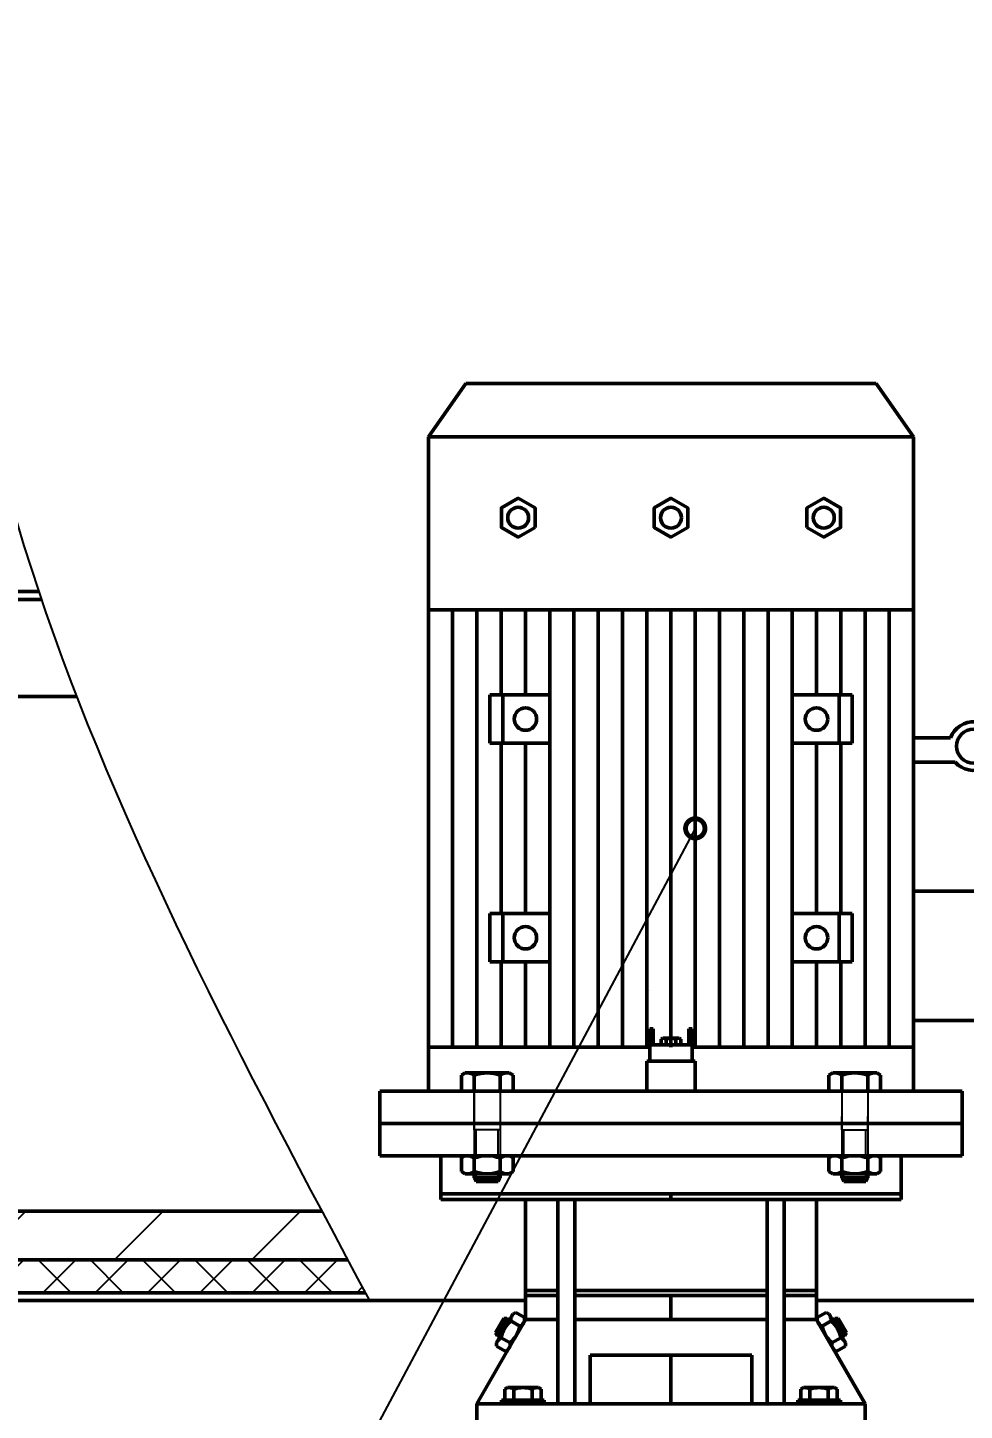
# Paper-space layout 'Layout1' of a CAD drawing. Header units: millimetres. Extents: x 198 to 1020, y 107 to 694.
# Drawn here: x 571.44 to 595.57, y 524.58 to 560.19 of the extents above; entities that cross this region are included whole.
import ezdxf
from ezdxf import colors
from ezdxf.entities.mleader import LeaderData, LeaderLine
from ezdxf.math import Vec2, Vec3

# ---------------------------------------------------------------- set-up
doc = ezdxf.new("R2010")
doc.units = ezdxf.units.MM
doc.header["$LTSCALE"] = 0.25
doc.linetypes.add('ACAD_ISO02W100', pattern=[15, 12, -3])
for name, color, linetype, lineweight in [('Chu cai', 90, 'Continuous', 25), ('manh', 130, 'Continuous', 25), ('NET 05', 130, 'Continuous', 50), ('NET DUT', 1, 'ACAD_ISO02W100', 25), ('NET MANH', 5, 'Continuous', 25), ('NET05', 7, 'Continuous', 50)]:
    doc.layers.add(name, color=color, linetype=linetype, lineweight=lineweight)
doc.styles.add('style4', font='isocpeur.ttf', dxfattribs={"height": 5})

# ---------------------------------------------------------------- blocks, each defined once
blk = doc.blocks.new('_DotSmall')
at = {"color": 0, "linetype": 'ByBlock', "const_width": 0.5}
blk.add_lwpolyline([(-0.0625, 0, 1), (0.0625, 0, 1)], format="xyb", close=True, dxfattribs=at)

psp = doc.layouts.get("Layout1")

# ---------------------------------------------------------------- hatches: boundary and pattern name
at = {"layer": 'NET MANH'}
h = psp.add_hatch(dxfattribs=at)
h.set_pattern_fill('_USER', color=256, scale=2.50005, angle=45, pattern_type=0)
h.set_pattern_definition([(45, (-4357.9673, -1065.5811), (-1.7678023, 1.7678023), [])])
edge = h.paths.add_edge_path()
edge.add_line((534.00122, 557.72929), (533.00122, 557.72929))
edge.add_line((533.00122, 557.72929), (533.00122, 528.45438))
edge.add_line((533.00122, 528.45438), (579.68315, 528.45438))
edge.add_spline(control_points=[(579.68315, 528.45438), (579.46116, 528.87102), (579.2395, 529.28768), (579.01854, 529.70438)], knot_values=[102.4181347, 102.4181347, 102.4181347, 102.4181347, 103.73142533, 103.73142533, 103.73142533, 103.73142533], degree=3, periodic=0)
edge.add_line((579.01854, 529.70438), (534.00122, 529.70438))
edge.add_line((534.00122, 529.70438), (534.00122, 557.72929))
edge = h.paths.add_edge_path()
edge.add_line((534.00122, 615.10438), (561.94203, 615.10438))
edge.add_spline(control_points=[(561.94203, 615.10438), (561.31581, 615.43849), (560.68572, 615.77169), (560.05343, 616.10438)], knot_values=[2.28643216, 2.28643216, 2.28643216, 2.28643216, 4.03950581, 4.03950581, 4.03950581, 4.03950581], degree=3, periodic=0)
edge.add_line((560.05343, 616.10438), (532.75122, 616.10438))
edge.add_line((532.75122, 616.10438), (532.75122, 579.41219))
edge.add_line((532.75122, 579.41219), (534.00122, 579.41219))
edge.add_line((534.00122, 579.41219), (534.00122, 615.10438))
h = psp.add_hatch(dxfattribs=at)
h.set_pattern_fill('_USER', color=256, scale=0.25, angle=30, pattern_type=0)
h.set_pattern_definition([(30, (-2847.39917, -193.62395), (-0.125, 0.216506351), [])])
edge = h.paths.add_edge_path()
edge.add_spline(control_points=[(569.56207, 557.10429), (569.55653, 557.35815), (569.55417, 557.6122), (569.55506, 557.86644)], knot_values=[1463.01961759, 1463.01961759, 1463.01961759, 1463.01961759, 1478.57070027, 1478.57070027, 1478.57070027, 1478.57070027], degree=3, periodic=0)
edge.add_line((569.55506, 557.86644), (569.20122, 558.47929))
edge.add_line((569.20122, 558.47929), (568.79273, 559.18682))
edge.add_arc((568.57622, 559.06182), 0.25, 30, 150.000461)
edge.add_line((568.35972, 559.18682), (567.54273, 557.77176))
edge.add_arc((567.32622, 557.89676), 0.25, 210.000461, 330, ccw=False)
edge.add_line((567.10972, 557.77176), (566.70122, 558.47929))
edge.add_line((566.70122, 558.47929), (562.95122, 558.47929))
edge.add_line((562.95122, 558.47929), (562.54273, 557.77176))
edge.add_arc((562.32622, 557.89676), 0.25, 210.000461, 330, ccw=False)
edge.add_line((562.10972, 557.77176), (561.70122, 558.47929))
edge.add_line((561.70122, 558.47929), (561.29273, 559.18682))
edge.add_arc((561.07622, 559.06182), 0.25, 30, 150.000461)
edge.add_line((560.85972, 559.18682), (560.04273, 557.77176))
edge.add_arc((559.82622, 557.89676), 0.25, 210.000461, 330, ccw=False)
edge.add_line((559.60972, 557.77176), (559.20122, 558.47929))
edge.add_line((559.20122, 558.47929), (558.79273, 559.18682))
edge.add_arc((558.57622, 559.06182), 0.25, 30, 150.000461)
edge.add_line((558.35972, 559.18682), (557.54273, 557.77176))
edge.add_arc((557.32622, 557.89676), 0.25, 210.000461, 330, ccw=False)
edge.add_line((557.10972, 557.77176), (556.70122, 558.47929))
edge.add_line((556.70122, 558.47929), (556.29273, 559.18682))
edge.add_arc((556.07622, 559.06182), 0.25, 30, 150.000461)
edge.add_line((555.85972, 559.18682), (555.04273, 557.77176))
edge.add_arc((554.82622, 557.89676), 0.25, 210.000461, 330, ccw=False)
edge.add_line((554.60972, 557.77176), (554.20122, 558.47929))
edge.add_line((554.20122, 558.47929), (553.79273, 559.18682))
edge.add_arc((553.57622, 559.06182), 0.25, 30, 150.000461)
edge.add_line((553.35972, 559.18682), (552.54273, 557.77176))
edge.add_arc((552.32622, 557.89676), 0.25, 210.000461, 330, ccw=False)
edge.add_line((552.10972, 557.77176), (551.70122, 558.47929))
edge.add_line((551.70122, 558.47929), (551.29273, 559.18682))
edge.add_arc((551.07622, 559.06182), 0.25, 30, 150.000461)
edge.add_line((550.85972, 559.18682), (550.04273, 557.77176))
edge.add_arc((549.82622, 557.89676), 0.25, 210.000461, 330, ccw=False)
edge.add_line((549.60972, 557.77176), (549.20122, 558.47929))
edge.add_line((549.20122, 558.47929), (548.79273, 559.18682))
edge.add_arc((548.57622, 559.06182), 0.25, 30, 150.000461)
edge.add_line((548.35972, 559.18682), (547.54273, 557.77176))
edge.add_arc((547.32622, 557.89676), 0.25, 210.000461, 330, ccw=False)
edge.add_line((547.10972, 557.77176), (546.70122, 558.47929))
edge.add_line((546.70122, 558.47929), (546.29273, 559.18682))
edge.add_arc((546.07622, 559.06182), 0.25, 30, 150.000461)
edge.add_line((545.85972, 559.18682), (545.04273, 557.77176))
edge.add_arc((544.82622, 557.89676), 0.25, 210.000461, 330, ccw=False)
edge.add_line((544.60972, 557.77176), (544.20122, 558.47929))
edge.add_line((544.20122, 558.47929), (543.79273, 559.18682))
edge.add_arc((543.57622, 559.06182), 0.25, 30, 150.000461)
edge.add_line((543.35972, 559.18682), (542.54273, 557.77176))
edge.add_arc((542.32622, 557.89676), 0.25, 210.000461, 330, ccw=False)
edge.add_line((542.10972, 557.77176), (541.70122, 558.47929))
edge.add_line((541.70122, 558.47929), (541.29273, 559.18682))
edge.add_arc((541.07622, 559.06182), 0.25, 30, 150.000461)
edge.add_line((540.85972, 559.18682), (540.04273, 557.77176))
edge.add_arc((539.82622, 557.89676), 0.25, 210.000461, 330, ccw=False)
edge.add_line((539.60972, 557.77176), (539.20122, 558.47929))
edge.add_line((539.20122, 558.47929), (531.70122, 558.47929))
edge.add_line((531.70122, 558.47929), (531.70122, 557.72929))
edge.add_line((531.70122, 557.72929), (539.20122, 557.72929))
edge.add_line((539.20122, 557.72929), (539.60972, 557.02176))
edge.add_arc((539.82622, 557.14676), 0.25, 210.000461, 330)
edge.add_line((540.04273, 557.02176), (540.85972, 558.43682))
edge.add_arc((541.07622, 558.31182), 0.25, 30, 150.000461, ccw=False)
edge.add_line((541.29273, 558.43682), (541.70122, 557.72929))
edge.add_line((541.70122, 557.72929), (542.10972, 557.02176))
edge.add_arc((542.32622, 557.14676), 0.25, 210.000461, 330)
edge.add_line((542.54273, 557.02176), (543.35972, 558.43682))
edge.add_arc((543.57622, 558.31182), 0.25, 30, 150.000461, ccw=False)
edge.add_line((543.79273, 558.43682), (544.20122, 557.72929))
edge.add_line((544.20122, 557.72929), (544.60972, 557.02176))
edge.add_arc((544.82622, 557.14676), 0.25, 210.000461, 330)
edge.add_line((545.04273, 557.02176), (545.85972, 558.43682))
edge.add_arc((546.07622, 558.31182), 0.25, 30, 150.000461, ccw=False)
edge.add_line((546.29273, 558.43682), (546.70122, 557.72929))
edge.add_line((546.70122, 557.72929), (547.10972, 557.02176))
edge.add_arc((547.32622, 557.14676), 0.25, 210.000461, 330)
edge.add_line((547.54273, 557.02176), (548.35972, 558.43682))
edge.add_arc((548.57622, 558.31182), 0.25, 30, 150.000461, ccw=False)
edge.add_line((548.79273, 558.43682), (549.20122, 557.72929))
edge.add_line((549.20122, 557.72929), (549.60972, 557.02176))
edge.add_arc((549.82622, 557.14676), 0.25, 210.000461, 330)
edge.add_line((550.04273, 557.02176), (550.85972, 558.43682))
edge.add_arc((551.07622, 558.31182), 0.25, 30, 150.000461, ccw=False)
edge.add_line((551.29273, 558.43682), (551.70122, 557.72929))
edge.add_line((551.70122, 557.72929), (552.10972, 557.02176))
edge.add_arc((552.32622, 557.14676), 0.25, 210.000461, 330)
edge.add_line((552.54273, 557.02176), (553.35972, 558.43682))
edge.add_arc((553.57622, 558.31182), 0.25, 30, 150.000461, ccw=False)
edge.add_line((553.79273, 558.43682), (554.20122, 557.72929))
edge.add_line((554.20122, 557.72929), (554.60972, 557.02176))
edge.add_arc((554.82622, 557.14676), 0.25, 210.000461, 330)
edge.add_line((555.04273, 557.02176), (555.85972, 558.43682))
edge.add_arc((556.07622, 558.31182), 0.25, 30, 150.000461, ccw=False)
edge.add_line((556.29273, 558.43682), (556.70122, 557.72929))
edge.add_line((556.70122, 557.72929), (557.10972, 557.02176))
edge.add_arc((557.32622, 557.14676), 0.25, 210.000461, 330)
edge.add_line((557.54273, 557.02176), (558.35972, 558.43682))
edge.add_arc((558.57622, 558.31182), 0.25, 30, 150.000461, ccw=False)
edge.add_line((558.79273, 558.43682), (559.20122, 557.72929))
edge.add_line((559.20122, 557.72929), (559.60972, 557.02176))
edge.add_arc((559.82622, 557.14676), 0.25, 210.000461, 330)
edge.add_line((560.04273, 557.02176), (560.85972, 558.43682))
edge.add_arc((561.07622, 558.31182), 0.25, 30, 150.000461, ccw=False)
edge.add_line((561.29273, 558.43682), (561.70122, 557.72929))
edge.add_line((561.70122, 557.72929), (562.10972, 557.02176))
edge.add_arc((562.32622, 557.14676), 0.25, 210.000461, 330)
edge.add_line((562.54273, 557.02176), (562.95122, 557.72929))
edge.add_line((562.95122, 557.72929), (566.70122, 557.72929))
edge.add_line((566.70122, 557.72929), (567.10972, 557.02176))
edge.add_arc((567.32622, 557.14676), 0.25, 210.000461, 330)
edge.add_line((567.54273, 557.02176), (568.35972, 558.43682))
edge.add_arc((568.57622, 558.31182), 0.25, 30, 150.000461, ccw=False)
edge.add_line((568.79273, 558.43682), (569.20122, 557.72929))
edge.add_line((569.20122, 557.72929), (569.56207, 557.10429))
edge = h.paths.add_edge_path()
edge.add_spline(control_points=[(651.12351, 580.85239), (650.52816, 580.47677), (649.94471, 580.09871), (649.377, 579.71663)], knot_values=[903.45767282, 903.45767282, 903.45767282, 903.45767282, 942.83518713, 942.83518713, 942.83518713, 942.83518713], degree=3, periodic=0)
edge.add_line((649.377, 579.71663), (648.79273, 578.70466))
edge.add_arc((648.57622, 578.82966), 0.25, 210, 330.000456, ccw=False)
edge.add_line((648.35972, 578.70466), (648.23274, 578.92459))
edge.add_spline(control_points=[(648.23274, 578.92459), (648.13011, 578.85138), (648.02814, 578.77799), (647.92685, 578.7044)], knot_values=[969.83281817, 969.83281817, 969.83281817, 969.83281817, 977.25676977, 977.25676977, 977.25676977, 977.25676977], degree=3, periodic=0)
edge.add_line((647.92685, 578.7044), (647.95122, 578.66219))
edge.add_line((647.95122, 578.66219), (648.35972, 577.95466))
edge.add_arc((648.57622, 578.07966), 0.25, 210, 330.000456)
edge.add_line((648.79273, 577.95466), (649.60972, 579.36972))
edge.add_arc((649.82622, 579.24472), 0.25, 30.000456, 150, ccw=False)
edge.add_line((650.04273, 579.36972), (650.45122, 578.66219))
edge.add_line((650.45122, 578.66219), (650.85972, 577.95466))
edge.add_arc((651.07622, 578.07966), 0.25, 210, 330.000456)
edge.add_line((651.29273, 577.95466), (652.10972, 579.36972))
edge.add_arc((652.32622, 579.24472), 0.25, 30.000456, 150, ccw=False)
edge.add_line((652.54273, 579.36972), (652.95122, 578.66219))
edge.add_line((652.95122, 578.66219), (653.35972, 577.95466))
edge.add_arc((653.57622, 578.07966), 0.25, 210, 330.000456)
edge.add_line((653.79273, 577.95466), (654.60972, 579.36972))
edge.add_arc((654.82622, 579.24472), 0.25, 30.000456, 150, ccw=False)
edge.add_line((655.04273, 579.36972), (655.45122, 578.66219))
edge.add_line((655.45122, 578.66219), (655.85972, 577.95466))
edge.add_arc((656.07622, 578.07966), 0.25, 210, 330.000456)
edge.add_line((656.29273, 577.95466), (657.10972, 579.36972))
edge.add_arc((657.32622, 579.24472), 0.25, 30.000456, 150, ccw=False)
edge.add_line((657.54273, 579.36972), (657.95122, 578.66219))
edge.add_line((657.95122, 578.66219), (658.35972, 577.95466))
edge.add_arc((658.57622, 578.07966), 0.25, 210, 330.000456)
edge.add_line((658.79273, 577.95466), (659.60972, 579.36972))
edge.add_arc((659.82622, 579.24472), 0.25, 30.000456, 150, ccw=False)
edge.add_line((660.04273, 579.36972), (660.45122, 578.66219))
edge.add_line((660.45122, 578.66219), (660.85972, 577.95466))
edge.add_arc((661.07622, 578.07966), 0.25, 210, 330.000456)
edge.add_line((661.29273, 577.95466), (662.10972, 579.36972))
edge.add_arc((662.32622, 579.24472), 0.25, 30.000456, 150, ccw=False)
edge.add_line((662.54273, 579.36972), (662.95122, 578.66219))
edge.add_line((662.95122, 578.66219), (663.35972, 577.95466))
edge.add_arc((663.57622, 578.07966), 0.25, 210, 330.000456)
edge.add_line((663.79273, 577.95466), (664.60972, 579.36972))
edge.add_arc((664.82622, 579.24472), 0.25, 30.000456, 150, ccw=False)
edge.add_line((665.04273, 579.36972), (665.45122, 578.66219))
edge.add_line((665.45122, 578.66219), (672.45122, 578.66219))
edge.add_line((672.45122, 578.66219), (672.45122, 579.41219))
edge.add_line((672.45122, 579.41219), (665.45122, 579.41219))
edge.add_line((665.45122, 579.41219), (665.04273, 580.11972))
edge.add_arc((664.82622, 579.99472), 0.25, 30.000456, 150)
edge.add_line((664.60972, 580.11972), (663.79273, 578.70466))
edge.add_arc((663.57622, 578.82966), 0.25, 210, 330.000456, ccw=False)
edge.add_line((663.35972, 578.70466), (662.95122, 579.41219))
edge.add_line((662.95122, 579.41219), (662.54273, 580.11972))
edge.add_arc((662.32622, 579.99472), 0.25, 30.000456, 150)
edge.add_line((662.10972, 580.11972), (661.29273, 578.70466))
edge.add_arc((661.07622, 578.82966), 0.25, 210, 330.000456, ccw=False)
edge.add_line((660.85972, 578.70466), (660.45122, 579.41219))
edge.add_line((660.45122, 579.41219), (660.04273, 580.11972))
edge.add_arc((659.82622, 579.99472), 0.25, 30.000456, 150)
edge.add_line((659.60972, 580.11972), (658.79273, 578.70466))
edge.add_arc((658.57622, 578.82966), 0.25, 210, 330.000456, ccw=False)
edge.add_line((658.35972, 578.70466), (657.95122, 579.41219))
edge.add_line((657.95122, 579.41219), (657.54273, 580.11972))
edge.add_arc((657.32622, 579.99472), 0.25, 30.000456, 150)
edge.add_line((657.10972, 580.11972), (656.29273, 578.70466))
edge.add_arc((656.07622, 578.82966), 0.25, 210, 330.000456, ccw=False)
edge.add_line((655.85972, 578.70466), (655.45122, 579.41219))
edge.add_line((655.45122, 579.41219), (655.04273, 580.11972))
edge.add_arc((654.82622, 579.99472), 0.25, 30.000456, 150)
edge.add_line((654.60972, 580.11972), (653.79273, 578.70466))
edge.add_arc((653.57622, 578.82966), 0.25, 210, 330.000456, ccw=False)
edge.add_line((653.35972, 578.70466), (652.95122, 579.41219))
edge.add_line((652.95122, 579.41219), (652.54273, 580.11972))
edge.add_arc((652.32622, 579.99472), 0.25, 30.000456, 150)
edge.add_line((652.10972, 580.11972), (651.29273, 578.70466))
edge.add_arc((651.07622, 578.82966), 0.25, 210, 330.000456, ccw=False)
edge.add_line((650.85972, 578.70466), (650.45122, 579.41219))
edge.add_line((650.45122, 579.41219), (650.02661, 580.14765))
edge = h.paths.add_edge_path()
edge.add_spline(control_points=[(642.52007, 557.73888), (642.57205, 557.57807), (642.6246, 557.41691), (642.67764, 557.25544)], knot_values=[1498.77091796, 1498.77091796, 1498.77091796, 1498.77091796, 1508.30804338, 1508.30804338, 1508.30804338, 1508.30804338], degree=3, periodic=0)
edge.add_line((642.67764, 557.25544), (642.95122, 557.72929))
edge.add_line((642.95122, 557.72929), (643.35972, 558.43682))
edge.add_arc((643.57622, 558.31182), 0.25, 30.000456, 150, ccw=False)
edge.add_line((643.79273, 558.43682), (644.60972, 557.02176))
edge.add_arc((644.82622, 557.14676), 0.25, 210, 330.000456)
edge.add_line((645.04273, 557.02176), (645.45122, 557.72929))
edge.add_line((645.45122, 557.72929), (645.85972, 558.43682))
edge.add_arc((646.07622, 558.31182), 0.25, 30.000456, 150, ccw=False)
edge.add_line((646.29273, 558.43682), (647.10972, 557.02176))
edge.add_arc((647.32622, 557.14676), 0.25, 210, 330.000456)
edge.add_line((647.54273, 557.02176), (647.95122, 557.72929))
edge.add_line((647.95122, 557.72929), (648.35972, 558.43682))
edge.add_arc((648.57622, 558.31182), 0.25, 30.000456, 150, ccw=False)
edge.add_line((648.79273, 558.43682), (649.60972, 557.02176))
edge.add_arc((649.82622, 557.14676), 0.25, 210, 330.000456)
edge.add_line((650.04273, 557.02176), (650.45122, 557.72929))
edge.add_line((650.45122, 557.72929), (650.85972, 558.43682))
edge.add_arc((651.07622, 558.31182), 0.25, 30.000456, 150, ccw=False)
edge.add_line((651.29273, 558.43682), (652.10972, 557.02176))
edge.add_arc((652.32622, 557.14676), 0.25, 210, 330.000456)
edge.add_line((652.54273, 557.02176), (652.95122, 557.72929))
edge.add_line((652.95122, 557.72929), (653.35972, 558.43682))
edge.add_arc((653.57622, 558.31182), 0.25, 30.000456, 150, ccw=False)
edge.add_line((653.79273, 558.43682), (654.60972, 557.02176))
edge.add_arc((654.82622, 557.14676), 0.25, 210, 330.000456)
edge.add_line((655.04273, 557.02176), (655.45122, 557.72929))
edge.add_line((655.45122, 557.72929), (655.85972, 558.43682))
edge.add_arc((656.07622, 558.31182), 0.25, 30.000456, 150, ccw=False)
edge.add_line((656.29273, 558.43682), (657.10972, 557.02176))
edge.add_arc((657.32622, 557.14676), 0.25, 210, 330.000456)
edge.add_line((657.54273, 557.02176), (657.95122, 557.72929))
edge.add_line((657.95122, 557.72929), (658.35972, 558.43682))
edge.add_arc((658.57622, 558.31182), 0.25, 30.000456, 150, ccw=False)
edge.add_line((658.79273, 558.43682), (659.60972, 557.02176))
edge.add_arc((659.82622, 557.14676), 0.25, 210, 330.000456)
edge.add_line((660.04273, 557.02176), (660.45122, 557.72929))
edge.add_line((660.45122, 557.72929), (660.85972, 558.43682))
edge.add_arc((661.07622, 558.31182), 0.25, 30.000456, 150, ccw=False)
edge.add_line((661.29273, 558.43682), (662.10972, 557.02176))
edge.add_arc((662.32622, 557.14676), 0.25, 210, 330.000456)
edge.add_line((662.54273, 557.02176), (662.95122, 557.72929))
edge.add_line((662.95122, 557.72929), (663.35972, 558.43682))
edge.add_arc((663.57622, 558.31182), 0.25, 30.000456, 150, ccw=False)
edge.add_line((663.79273, 558.43682), (664.60972, 557.02176))
edge.add_arc((664.82622, 557.14676), 0.25, 210, 330.000456)
edge.add_line((665.04273, 557.02176), (665.45122, 557.72929))
edge.add_line((665.45122, 557.72929), (672.45122, 557.72929))
edge.add_line((672.45122, 557.72929), (672.45122, 558.47929))
edge.add_line((672.45122, 558.47929), (665.45122, 558.47929))
edge.add_line((665.45122, 558.47929), (665.04273, 557.77176))
edge.add_arc((664.82622, 557.89676), 0.25, 210, 330.000456, ccw=False)
edge.add_line((664.60972, 557.77176), (663.79273, 559.18682))
edge.add_arc((663.57622, 559.06182), 0.25, 30.000456, 150)
edge.add_line((663.35972, 559.18682), (662.95122, 558.47929))
edge.add_line((662.95122, 558.47929), (662.54273, 557.77176))
edge.add_arc((662.32622, 557.89676), 0.25, 210, 330.000456, ccw=False)
edge.add_line((662.10972, 557.77176), (661.29273, 559.18682))
edge.add_arc((661.07622, 559.06182), 0.25, 30.000456, 150)
edge.add_line((660.85972, 559.18682), (660.45122, 558.47929))
edge.add_line((660.45122, 558.47929), (660.04273, 557.77176))
edge.add_arc((659.82622, 557.89676), 0.25, 210, 330.000456, ccw=False)
edge.add_line((659.60972, 557.77176), (658.79273, 559.18682))
edge.add_arc((658.57622, 559.06182), 0.25, 30.000456, 150)
edge.add_line((658.35972, 559.18682), (657.95122, 558.47929))
edge.add_line((657.95122, 558.47929), (657.54273, 557.77176))
edge.add_arc((657.32622, 557.89676), 0.25, 210, 330.000456, ccw=False)
edge.add_line((657.10972, 557.77176), (656.29273, 559.18682))
edge.add_arc((656.07622, 559.06182), 0.25, 30.000456, 150)
edge.add_line((655.85972, 559.18682), (655.45122, 558.47929))
edge.add_line((655.45122, 558.47929), (655.04273, 557.77176))
edge.add_arc((654.82622, 557.89676), 0.25, 210, 330.000456, ccw=False)
edge.add_line((654.60972, 557.77176), (653.79273, 559.18682))
edge.add_arc((653.57622, 559.06182), 0.25, 30.000456, 150)
edge.add_line((653.35972, 559.18682), (652.95122, 558.47929))
edge.add_line((652.95122, 558.47929), (652.54273, 557.77176))
edge.add_arc((652.32622, 557.89676), 0.25, 210, 330.000456, ccw=False)
edge.add_line((652.10972, 557.77176), (651.29273, 559.18682))
edge.add_arc((651.07622, 559.06182), 0.25, 30.000456, 150)
edge.add_line((650.85972, 559.18682), (650.45122, 558.47929))
edge.add_line((650.45122, 558.47929), (650.04273, 557.77176))
edge.add_arc((649.82622, 557.89676), 0.25, 210, 330.000456, ccw=False)
edge.add_line((649.60972, 557.77176), (648.79273, 559.18682))
edge.add_arc((648.57622, 559.06182), 0.25, 30.000456, 150)
edge.add_line((648.35972, 559.18682), (647.95122, 558.47929))
edge.add_line((647.95122, 558.47929), (647.54273, 557.77176))
edge.add_arc((647.32622, 557.89676), 0.25, 210, 330.000456, ccw=False)
edge.add_line((647.10972, 557.77176), (646.29273, 559.18682))
edge.add_arc((646.07622, 559.06182), 0.25, 30.000456, 150)
edge.add_line((645.85972, 559.18682), (645.45122, 558.47929))
edge.add_line((645.45122, 558.47929), (645.04273, 557.77176))
edge.add_arc((644.82622, 557.89676), 0.25, 210, 330.000456, ccw=False)
edge.add_line((644.60972, 557.77176), (643.79273, 559.18682))
edge.add_arc((643.57622, 559.06182), 0.25, 30.000456, 150)
edge.add_line((643.35972, 559.18682), (642.95122, 558.47929))
edge.add_line((642.95122, 558.47929), (642.54273, 557.77176))
edge.add_arc((642.32622, 557.89676), 0.25, 320.838926, 330.000456, ccw=False)
h = psp.add_hatch(dxfattribs=at)
h.set_pattern_fill('ANSI37', color=256, scale=0.3)
h.set_pattern_definition([(45, (-4357.9673, -1065.581), (-0.67351921, 0.67351921), []), (135, (-4357.9673, -1065.581), (-0.67351921, -0.67351921), [])])
edge = h.paths.add_edge_path()
edge.add_line((533.00122, 557.72941), (531.90122, 557.72941))
edge.add_line((531.90122, 557.72941), (531.90122, 527.6045))
edge.add_line((531.90122, 527.6045), (580.13636, 527.6045))
edge.add_spline(control_points=[(580.13636, 527.6045), (579.98522, 527.88783), (579.83411, 528.17116), (579.68314, 528.4545)], knot_values=[103.73142533, 103.73142533, 103.73142533, 103.73142533, 104.6245378, 104.6245378, 104.6245378, 104.6245378], degree=3, periodic=0)
edge.add_line((579.68314, 528.4545), (533.00122, 528.4545))
edge.add_line((533.00122, 528.4545), (533.00122, 557.72941))

# ---------------------------------------------------------------- linework, layer by layer
at = {"layer": 'manh'}
for p, q in [((582.99364, 530.46865), (582.99364, 530.66865)), ((583.56031, 530.46865), (583.56031, 530.66865)), ((592.4622, 530.46865), (592.4622, 530.66865)), ((593.02886, 530.46865), (593.02886, 530.66865)), ((583.70203, 526.94583), (583.83194, 526.87083)), ((592.32047, 526.94583), (592.19057, 526.87083)), ((583.48953, 526.57777), (583.61944, 526.50277)), ((592.53297, 526.57777), (592.40307, 526.50277))]:
    psp.add_line(p, q, dxfattribs=at)
at = {"layer": 'NET 05'}
for p, q in [((582.72599, 551.02185), (581.76125, 549.6505)), ((582.72599, 551.02185), (588.01125, 551.02185)), ((588.01125, 551.02185), (582.72599, 551.02185)), ((593.29652, 551.02185), (588.01125, 551.02185)), ((588.01125, 551.02185), (593.29652, 551.02185)), ((593.29652, 551.02185), (594.26125, 549.6505)), ((581.76125, 533.93502), (581.76125, 549.6505)), ((581.76125, 549.6505), (588.01125, 549.6505)), ((594.26125, 549.6505), (588.01125, 549.6505)), ((594.26125, 533.93502), (594.26125, 549.6505)), ((581.76125, 549.48111), (581.76125, 545.1997)), ((594.26125, 549.48111), (594.26125, 545.1997)), ((571.72153, 545.67011), (534.00122, 545.67011)), ((571.79093, 545.46378), (534.00122, 545.46378)), ((581.76125, 533.93502), (581.76125, 545.1997)), ((588.01125, 545.1997), (581.76125, 545.1997)), ((582.38625, 533.93502), (582.38625, 545.1997)), ((583.63625, 545.1997), (583.01125, 545.1997)), ((583.01125, 545.1997), (583.01125, 533.93502)), ((584.26125, 545.1997), (583.63625, 545.1997)), ((583.63625, 545.1997), (583.63625, 543.00853)), ((584.26125, 543.00853), (584.26125, 545.1997)), ((584.88625, 545.1997), (584.88625, 533.93502)), ((585.51125, 533.93502), (585.51125, 545.1997)), ((586.76125, 545.1997), (586.13625, 545.1997)), ((586.13625, 545.1997), (586.13625, 533.93502)), ((586.76125, 533.93502), (586.76125, 545.1997)), ((587.38625, 533.93502), (587.38625, 545.1997)), ((588.01125, 545.1997), (587.38625, 545.1997)), ((588.01125, 545.1997), (588.01125, 533.93502)), ((588.01125, 545.1997), (594.26125, 545.1997)), ((588.01125, 545.1997), (588.01125, 533.93502)), ((588.63625, 533.93502), (588.63625, 545.1997)), ((589.26125, 533.93502), (589.26125, 545.1997)), ((590.51125, 545.1997), (589.88625, 545.1997)), ((589.88625, 545.1997), (589.88625, 533.93502)), ((590.51125, 533.93502), (590.51125, 545.1997)), ((591.76125, 545.1997), (591.13625, 545.1997)), ((591.13625, 545.1997), (591.13625, 533.93502)), ((591.76125, 543.00853), (591.76125, 545.1997)), ((591.76125, 545.1997), (591.76125, 543.00853)), ((591.76125, 545.1997), (591.76125, 543.00853)), ((592.38625, 545.1997), (592.38625, 543.00853)), ((593.01125, 545.1997), (593.01125, 533.93502)), ((593.63625, 533.93502), (593.63625, 545.1997)), ((594.26125, 533.93502), (594.26125, 545.1997)), ((572.70065, 542.96378), (534.00122, 542.96378)), ((583.63625, 543.00853), (583.34459, 543.00853)), ((583.34459, 543.00853), (583.34459, 541.75853)), ((583.34459, 543.00853), (583.67792, 543.00853)), ((583.63625, 543.00853), (584.26125, 543.00853)), ((583.67792, 543.00853), (583.67792, 541.75853)), ((584.26125, 543.00853), (584.88625, 543.00853)), ((584.88625, 543.00853), (584.88625, 541.75853)), ((591.76125, 543.00853), (591.13625, 543.00853)), ((591.13625, 543.00853), (591.13625, 541.75853)), ((592.38625, 543.00853), (591.76125, 543.00853)), ((592.67792, 543.00853), (592.34459, 543.00853)), ((592.34459, 543.00853), (592.34459, 541.75853)), ((592.38625, 543.00853), (592.67792, 543.00853)), ((592.67792, 543.00853), (592.67792, 541.75853)), ((583.34459, 541.75853), (583.63625, 541.75853)), ((584.88625, 541.75853), (583.63625, 541.75853)), ((583.63625, 541.75853), (583.63625, 537.37619)), ((584.26125, 537.37619), (584.26125, 541.75853)), ((584.26125, 537.37619), (584.26125, 541.75853)), ((584.26125, 541.75853), (584.26125, 537.37619)), ((591.13625, 541.75853), (592.38625, 541.75853)), ((591.76125, 537.37619), (591.76125, 541.75853)), ((591.76125, 541.75853), (591.76125, 537.37619)), ((591.76125, 541.75853), (591.76125, 539.56736)), ((592.67792, 541.75853), (592.38625, 541.75853)), ((592.38625, 541.75853), (592.38625, 537.37619)), ((594.26125, 541.89693), (595.21506, 541.89693)), ((594.26125, 541.79276), (594.26125, 541.37609)), ((594.26125, 541.27193), (595.3341, 541.27193)), ((594.26125, 533.93502), (594.26125, 540.18502)), ((594.26125, 538.10169), (594.26125, 538.93502)), ((588.01125, 537.78913), (588.01125, 537.37246)), ((588.01125, 537.78913), (588.01125, 537.37246)), ((588.01125, 537.78913), (588.01125, 537.37246)), ((588.01125, 537.78913), (588.01125, 537.37246)), ((594.26125, 533.93502), (594.26125, 538.10169)), ((596.21959, 537.95243), (594.26125, 537.95243)), ((594.26125, 537.95243), (594.26125, 534.6191)), ((583.34459, 536.12619), (583.34459, 537.37619)), ((583.34459, 537.37619), (583.63625, 537.37619)), ((583.34459, 537.37619), (583.67792, 537.37619)), ((584.88625, 537.37619), (583.63625, 537.37619)), ((583.67792, 537.37619), (583.67792, 536.12619)), ((591.13625, 536.12619), (591.13625, 537.37619)), ((591.13625, 537.37619), (592.38625, 537.37619)), ((592.67792, 537.37619), (592.34459, 537.37619)), ((592.34459, 537.37619), (592.34459, 536.12619)), ((592.67792, 537.37619), (592.38625, 537.37619)), ((592.67792, 536.12619), (592.67792, 537.37619)), ((594.26125, 537.26836), (594.26125, 533.93502)), ((583.63625, 536.12619), (583.34459, 536.12619)), ((583.63625, 536.12619), (584.26125, 536.12619)), ((583.63625, 536.12619), (583.63625, 533.93502)), ((584.26125, 533.93502), (584.26125, 536.12619)), ((584.26125, 533.93502), (584.26125, 536.12619)), ((584.26125, 536.12619), (584.26125, 533.93502)), ((584.26125, 536.12619), (584.88625, 536.12619)), ((591.76125, 536.12619), (591.13625, 536.12619)), ((591.76125, 533.93502), (591.76125, 536.12619)), ((591.76125, 536.12619), (591.76125, 533.93502)), ((592.38625, 536.12619), (591.76125, 536.12619)), ((592.38625, 536.12619), (592.67792, 536.12619)), ((592.38625, 536.12619), (592.38625, 533.93502)), ((587.46959, 535.39336), (587.46959, 535.39336)), ((587.38625, 533.93502), (587.38625, 534.56002)), ((596.34459, 534.6191), (594.26125, 534.6191)), ((594.26125, 534.6191), (595.92792, 534.6191)), ((596.21959, 534.6191), (594.26125, 534.6191)), ((587.46959, 533.98849), (587.46959, 534.40516)), ((587.46959, 534.40516), (587.55292, 534.40516)), ((587.55292, 534.40516), (587.55292, 533.98849)), ((588.55292, 534.40516), (588.46959, 534.40516)), ((588.46959, 534.40516), (588.46959, 533.98849)), ((588.55292, 533.98849), (588.55292, 534.40516)), ((588.55292, 534.40516), (588.55292, 534.40516)), ((581.76125, 533.93502), (587.46959, 533.93502)), ((583.01125, 533.93502), (581.76125, 533.93502)), ((581.76125, 533.93502), (581.76125, 532.80198)), ((583.01125, 533.93502), (582.38625, 533.93502)), ((584.26125, 533.93502), (583.01125, 533.93502)), ((585.51125, 533.93502), (584.26125, 533.93502)), ((586.76125, 533.93502), (585.51125, 533.93502)), ((587.46959, 533.93502), (586.76125, 533.93502)), ((587.38625, 533.93502), (586.76125, 533.93502)), ((586.76125, 533.93502), (587.38625, 533.93502)), ((587.46959, 533.93502), (587.38625, 533.93502)), ((587.46959, 533.93502), (587.38625, 533.93502)), ((587.46959, 533.93502), (587.38625, 533.93502)), ((587.46959, 533.57183), (587.46959, 533.98849)), ((587.46959, 533.98849), (588.01125, 533.98849)), ((588.01125, 533.98849), (587.46959, 533.98849)), ((587.76125, 534.14205), (587.7984, 534.16349)), ((587.76125, 534.14205), (587.76125, 533.98849)), ((587.76125, 533.98849), (587.76125, 534.14205)), ((588.26125, 533.98849), (587.76125, 533.98849)), ((588.22411, 534.16349), (587.7984, 534.16349)), ((587.7984, 534.16349), (588.22411, 534.16349)), ((587.88625, 534.14205), (587.88625, 533.98849)), ((587.88625, 534.14205), (587.88625, 533.98849)), ((588.55292, 533.98849), (588.01125, 533.98849)), ((588.01125, 533.98849), (588.55292, 533.98849)), ((588.13625, 534.14205), (588.13625, 533.98849)), ((588.26125, 534.14205), (588.22411, 534.16349)), ((588.26125, 533.98849), (588.26125, 534.14205)), ((588.55292, 533.57183), (588.55292, 533.98849)), ((594.26125, 533.93502), (588.55292, 533.93502)), ((588.55292, 533.93502), (589.26125, 533.93502)), ((588.55292, 533.93502), (588.63625, 533.93502)), ((589.26125, 533.93502), (590.51125, 533.93502)), ((590.51125, 533.93502), (591.76125, 533.93502)), ((591.76125, 533.93502), (593.01125, 533.93502)), ((593.01125, 533.93502), (594.26125, 533.93502)), ((594.26125, 533.93502), (594.26125, 532.80198)), ((587.38625, 533.57183), (588.01125, 533.57183)), ((588.01125, 533.57183), (587.38625, 533.57183)), ((587.38625, 533.57183), (587.38625, 532.80198)), ((588.01125, 533.57183), (587.46959, 533.57183)), ((588.63625, 533.57183), (588.01125, 533.57183)), ((588.01125, 533.57183), (588.55292, 533.57183)), ((588.63625, 533.57183), (588.63625, 532.80198)), ((582.61031, 533.21146), (582.70937, 533.26865)), ((582.61031, 533.21146), (582.61031, 532.80198)), ((582.61031, 532.80198), (582.61031, 533.21146)), ((583.84459, 533.26865), (582.70937, 533.26865)), ((582.70937, 533.26865), (583.84459, 533.26865)), ((582.94364, 533.21146), (582.94364, 532.80198)), ((582.94364, 533.21146), (582.94364, 532.80198)), ((583.61031, 533.21146), (583.61031, 532.80198)), ((583.94364, 533.21146), (583.84459, 533.26865)), ((583.94364, 532.80198), (583.94364, 533.21146)), ((592.07886, 533.21146), (592.17792, 533.26865)), ((592.07886, 532.80198), (592.07886, 533.21146)), ((592.17792, 533.26865), (593.31314, 533.26865)), ((593.31314, 533.26865), (592.17792, 533.26865)), ((592.4122, 533.21146), (592.4122, 532.80198)), ((593.07886, 533.21146), (593.07886, 532.80198)), ((593.07886, 533.21146), (593.07886, 532.80198)), ((593.4122, 533.21146), (593.31314, 533.26865)), ((593.4122, 533.21146), (593.4122, 532.80198)), ((593.4122, 532.80198), (593.4122, 533.21146)), ((588.01125, 532.80198), (580.51125, 532.80198)), ((588.01125, 532.80198), (580.51125, 532.80198)), ((580.51125, 532.80198), (580.51125, 531.13531)), ((584.76125, 532.80198), (582.92792, 532.80198)), ((583.17792, 532.80198), (584.51125, 532.80198)), ((588.01125, 532.80198), (595.51125, 532.80198)), ((588.01125, 532.80198), (595.51125, 532.80198)), ((591.26125, 532.80198), (593.09459, 532.80198)), ((592.84459, 532.80198), (591.51125, 532.80198)), ((595.51125, 532.80198), (595.51125, 531.13531)), ((580.51125, 531.96865), (588.01125, 531.96865)), ((584.76125, 531.96865), (582.92792, 531.96865)), ((595.51125, 531.96865), (588.01125, 531.96865)), ((591.26125, 531.96865), (593.09459, 531.96865)), ((580.51125, 531.13531), (588.01125, 531.13531)), ((580.51125, 531.13531), (581.81243, 531.13531)), ((588.01125, 531.13531), (580.51125, 531.13531)), ((588.01125, 531.13531), (580.89858, 531.13531)), ((582.08246, 530.01165), (582.08246, 531.13531)), ((582.61031, 531.07812), (582.70937, 531.13531)), ((582.61031, 531.07812), (582.61031, 530.72584)), ((582.92792, 531.13531), (584.76125, 531.13531)), ((582.94364, 531.07812), (582.94364, 530.72584)), ((582.94364, 531.07812), (582.94364, 530.72584)), ((584.4122, 531.13531), (583.27698, 531.13531)), ((583.61031, 531.07812), (583.61031, 530.72584)), ((583.61031, 531.07812), (583.61031, 530.72584)), ((583.94364, 531.07812), (583.84459, 531.13531)), ((583.94364, 530.72584), (583.94364, 531.07812)), ((595.51125, 531.13531), (588.01125, 531.13531)), ((588.01125, 531.13531), (595.51125, 531.13531)), ((588.01125, 531.13531), (595.12392, 531.13531)), ((593.09459, 531.13531), (591.26125, 531.13531)), ((591.61031, 531.13531), (592.74553, 531.13531)), ((592.07886, 531.07812), (592.17792, 531.13531)), ((592.07886, 530.72584), (592.07886, 531.07812)), ((592.4122, 531.07812), (592.4122, 530.72584)), ((592.4122, 531.07812), (592.4122, 530.72584)), ((593.07886, 531.07812), (593.07886, 530.72584)), ((593.07886, 531.07812), (593.07886, 530.72584)), ((593.4122, 531.07812), (593.31314, 531.13531)), ((593.4122, 531.07812), (593.4122, 530.72584)), ((593.94005, 530.01165), (593.94005, 531.13531)), ((595.51125, 531.13531), (594.21008, 531.13531)), ((582.61031, 530.72584), (582.70937, 530.66865)), ((583.84459, 530.66865), (582.70937, 530.66865)), ((583.61031, 530.66865), (582.70937, 530.66865)), ((582.94364, 530.66865), (582.94364, 530.56865)), ((583.61031, 530.66865), (583.61031, 530.56865)), ((583.84459, 530.66865), (583.77698, 530.66865)), ((583.94364, 530.72584), (583.84459, 530.66865)), ((592.07886, 530.72584), (592.17792, 530.66865)), ((592.17792, 530.66865), (593.31314, 530.66865)), ((592.17792, 530.66865), (592.24553, 530.66865)), ((592.4122, 530.66865), (592.4122, 530.56865)), ((592.4122, 530.66865), (593.31314, 530.66865)), ((593.07886, 530.66865), (593.07886, 530.56865)), ((593.4122, 530.72584), (593.31314, 530.66865)), ((583.61031, 530.56865), (582.94364, 530.56865)), ((582.99364, 530.46865), (582.94364, 530.56865)), ((583.56031, 530.46865), (582.99364, 530.46865)), ((583.61031, 530.56865), (583.56031, 530.46865)), ((592.4122, 530.56865), (593.07886, 530.56865)), ((592.4122, 530.56865), (592.4622, 530.46865)), ((592.4622, 530.46865), (593.02886, 530.46865)), ((593.02886, 530.46865), (593.07886, 530.56865)), ((588.01125, 530.15791), (582.08246, 530.15791)), ((582.08246, 530.01165), (588.01125, 530.01165)), ((588.01125, 530.01165), (583.84459, 530.01165)), ((588.01125, 530.01165), (584.26125, 530.01165)), ((584.26125, 530.01165), (584.26125, 526.91443)), ((585.09459, 524.74936), (585.09459, 530.01165)), ((585.53343, 524.74936), (585.53343, 530.01165)), ((588.01125, 530.01165), (588.01125, 530.15791)), ((588.01125, 530.01165), (588.01125, 530.15791)), ((588.01125, 530.15791), (593.94005, 530.15791)), ((593.94005, 530.01165), (588.01125, 530.01165)), ((588.01125, 530.01165), (592.17792, 530.01165)), ((588.01125, 530.01165), (591.76125, 530.01165)), ((590.48908, 524.74936), (590.48908, 530.01165)), ((590.92792, 524.74936), (590.92792, 530.01165)), ((591.76125, 530.01165), (591.76125, 526.91443)), ((584.26125, 527.53943), (584.26125, 527.66443)), ((584.26125, 527.66443), (585.09459, 527.66443)), ((585.09459, 527.53943), (584.26125, 527.53943)), ((585.53343, 527.66443), (588.01125, 527.66443)), ((588.01125, 527.53943), (585.53343, 527.53943)), ((590.48908, 527.66443), (588.01125, 527.66443)), ((588.01125, 526.91443), (588.01125, 527.53943)), ((588.01125, 526.91443), (588.01125, 527.53943)), ((588.01125, 527.53943), (590.48908, 527.53943)), ((591.76125, 527.66443), (590.92792, 527.66443)), ((590.92792, 527.53943), (591.76125, 527.53943)), ((591.76125, 527.53943), (591.76125, 527.66443)), ((531.70122, 527.40438), (584.26125, 527.40438)), ((584.01283, 527.09837), (583.93854, 527.05547)), ((584.01283, 527.09837), (583.93854, 527.05547)), ((584.24165, 526.96626), (584.01283, 527.09837)), ((584.01283, 527.09837), (584.24165, 526.96626)), ((584.01283, 527.09837), (584.24165, 526.96626)), ((591.78086, 526.96626), (592.00967, 527.09837)), ((592.00967, 527.09837), (591.78086, 526.96626)), ((592.00967, 527.09837), (591.78086, 526.96626)), ((592.00967, 527.09837), (592.08397, 527.05547)), ((592.00967, 527.09837), (592.08397, 527.05547)), ((583.01125, 524.74936), (584.24165, 526.88047)), ((583.48953, 526.57777), (583.70203, 526.94583)), ((583.51283, 526.31813), (583.93854, 527.05547)), ((583.93854, 527.05547), (583.51283, 526.31813)), ((583.85069, 526.90331), (583.51283, 526.31813)), ((583.53574, 526.50779), (583.78574, 526.94081)), ((583.60069, 526.47029), (583.93854, 527.05547)), ((583.70203, 526.94583), (583.78574, 526.94081)), ((584.24165, 526.88047), (583.78471, 526.08902)), ((583.85069, 526.90331), (583.78574, 526.94081)), ((583.85069, 526.90331), (583.78574, 526.94081)), ((584.11665, 526.74975), (583.88783, 526.88186)), ((584.11665, 526.74975), (583.88783, 526.88186)), ((584.11665, 526.74975), (583.88783, 526.88186)), ((584.11665, 526.74975), (583.88783, 526.88186)), ((583.93854, 527.05547), (583.91319, 527.01156)), ((584.01318, 526.48475), (584.26125, 526.91443)), ((584.0288, 526.5118), (584.24165, 526.88047)), ((584.24165, 526.96626), (584.24165, 526.88047)), ((584.26125, 526.91443), (585.09459, 526.91443)), ((585.53343, 526.91443), (588.01125, 526.91443)), ((590.48908, 526.91443), (588.01125, 526.91443)), ((591.76125, 526.91443), (590.92792, 526.91443)), ((592.00933, 526.48475), (591.76125, 526.91443)), ((591.78086, 526.96626), (591.78086, 526.88047)), ((593.01125, 524.74936), (591.78086, 526.88047)), ((591.99371, 526.5118), (591.78086, 526.88047)), ((591.78086, 526.88047), (592.2378, 526.08902)), ((591.90586, 526.74975), (592.13467, 526.88186)), ((591.90586, 526.74975), (592.13467, 526.88186)), ((591.90586, 526.74975), (592.13467, 526.88186)), ((591.90586, 526.74975), (592.13467, 526.88186)), ((592.50967, 526.31813), (592.08397, 527.05547)), ((592.42182, 526.47029), (592.08397, 527.05547)), ((592.08397, 527.05547), (592.50967, 526.31813)), ((592.08397, 527.05547), (592.10932, 527.01156)), ((592.17182, 526.90331), (592.23677, 526.94081)), ((592.17182, 526.90331), (592.23677, 526.94081)), ((592.17182, 526.90331), (592.50967, 526.31813)), ((592.32047, 526.94583), (592.23677, 526.94081)), ((592.48677, 526.50779), (592.23677, 526.94081)), ((592.53297, 526.57777), (592.32047, 526.94583)), ((583.53574, 526.50779), (583.48953, 526.57777)), ((583.51283, 526.31813), (583.53819, 526.36204)), ((583.60069, 526.47029), (583.53574, 526.50779)), ((583.86665, 526.31674), (583.63783, 526.44885)), ((583.86665, 526.31674), (583.63783, 526.44885)), ((592.15586, 526.31674), (592.38467, 526.44885)), ((592.15586, 526.31674), (592.38467, 526.44885)), ((592.42182, 526.47029), (592.48677, 526.50779)), ((592.50967, 526.31813), (592.48432, 526.36204)), ((592.48677, 526.50779), (592.53297, 526.57777)), ((583.51283, 526.23234), (583.51283, 526.31813)), ((583.51283, 526.23234), (583.74165, 526.10023)), ((583.74165, 526.10023), (583.81594, 526.14313)), ((592.28086, 526.10023), (592.20656, 526.14313)), ((592.50967, 526.23234), (592.28086, 526.10023)), ((592.50967, 526.23234), (592.50967, 526.31813)), ((588.01125, 525.99936), (585.92792, 525.99936)), ((585.92792, 525.99936), (585.92792, 524.74936)), ((588.01125, 525.99936), (586.76125, 525.99936)), ((588.01125, 524.74936), (588.01125, 525.99936)), ((588.01125, 525.99936), (589.26125, 525.99936)), ((588.01125, 525.99936), (590.09459, 525.99936)), ((590.09459, 525.99936), (590.09459, 524.74936)), ((583.72792, 525.12435), (583.79757, 525.16456)), ((583.72792, 524.83643), (583.72792, 525.12435)), ((583.79757, 525.16456), (584.59577, 525.16456)), ((583.9623, 525.12435), (583.9623, 524.83643)), ((584.43105, 525.12435), (584.43105, 524.83643)), ((584.66542, 525.12435), (584.59577, 525.16456)), ((584.66542, 525.12435), (584.66542, 524.83643)), ((591.35709, 525.12435), (591.42674, 525.16456)), ((591.35709, 525.12435), (591.35709, 524.83643)), ((592.22494, 525.16456), (591.42674, 525.16456)), ((591.59146, 525.12435), (591.59146, 524.83643)), ((592.06021, 525.12435), (592.06021, 524.83643)), ((592.29459, 525.12435), (592.22494, 525.16456)), ((592.29459, 524.83643), (592.29459, 525.12435)), ((588.01125, 524.74936), (583.01125, 524.74936)), ((588.01125, 524.74936), (583.01125, 524.74936)), ((583.01125, 524.74936), (583.01125, 524.04309)), ((588.01125, 524.74936), (583.42792, 524.74936)), ((583.72792, 524.83643), (583.64814, 524.83643)), ((583.64814, 524.83643), (583.64814, 524.74936)), ((583.72792, 524.83643), (584.66542, 524.83643)), ((583.72792, 524.83643), (584.66542, 524.83643)), ((584.66542, 524.83643), (584.7452, 524.83643)), ((584.7452, 524.83643), (584.7452, 524.74936)), ((588.01125, 524.74936), (585.09459, 524.74936)), ((588.01125, 524.74936), (593.01125, 524.74936)), ((588.01125, 524.74936), (593.01125, 524.74936)), ((588.01125, 524.74936), (592.59459, 524.74936)), ((588.01125, 524.74936), (590.92792, 524.74936)), ((591.35709, 524.83643), (591.27731, 524.83643)), ((591.27731, 524.83643), (591.27731, 524.74936)), ((592.29459, 524.83643), (591.35709, 524.83643)), ((592.29459, 524.83643), (591.35709, 524.83643)), ((592.29459, 524.83643), (592.37437, 524.83643)), ((592.37437, 524.83643), (592.37437, 524.74936)), ((593.01125, 524.74936), (593.01125, 524.04309))]:
    psp.add_line(p, q, dxfattribs=at)
for points in [[(580.13636, 527.60438), (531.90122, 527.60438), (531.90122, 557.72929)], [(533.00122, 557.72929), (533.00122, 528.45438), (579.68315, 528.45438)], [(579.01854, 529.70438), (534.00122, 529.70438), (534.00122, 557.72929)]]:
    psp.add_lwpolyline(points, dxfattribs=at)
for points in [[(584.50821, 547.31976), (584.50821, 547.81978), (584.07518, 548.06979), (583.64215, 547.81978), (583.64215, 547.31976), (584.07518, 547.06974)], [(587.57822, 547.31976), (587.57822, 547.81978), (588.01125, 548.06979), (588.44429, 547.81978), (588.44429, 547.31976), (588.01125, 547.06974)], [(588.44429, 547.31976), (588.44429, 547.81978), (588.01125, 548.06979), (587.57822, 547.81978), (587.57822, 547.31976), (588.01125, 547.06974)], [(591.51429, 547.31976), (591.51429, 547.81978), (591.94733, 548.06979), (592.38036, 547.81978), (592.38036, 547.31976), (591.94733, 547.06974)]]:
    psp.add_lwpolyline(points, close=True, dxfattribs=at)
for centre, radius in [((584.07518, 547.56977), 0.2693), ((588.01125, 547.56977), 0.2693), ((588.01125, 547.56977), 0.2693), ((591.94733, 547.56977), 0.2693), ((584.26125, 542.38353), 0.28896), ((591.76125, 542.38353), 0.28896), ((595.80306, 541.68508), 0.4375), ((584.26125, 536.75119), 0.28896), ((591.76125, 536.75119), 0.28896)]:
    psp.add_circle(centre, radius, dxfattribs=at)
for centre, radius, start, end in [((595.80306, 541.68508), 0.625, 221.379368, 160.18658), ((587.82375, 534.0617), 0.10179, 52.121121, 90), ((587.82375, 534.0617), 0.10179, 52.121121, 90), ((588.01125, 533.78849), 0.375, 70.528779, 109.471221), ((588.01125, 533.78849), 0.375, 70.528779, 109.471221), ((588.19875, 534.0617), 0.10179, 90, 127.878879), ((582.77698, 532.9972), 0.27145, 52.121121, 90), ((582.77698, 532.9972), 0.27145, 52.121121, 90), ((583.27698, 532.26865), 1, 70.528779, 109.471221), ((583.27698, 532.26865), 1, 70.528779, 109.471221), ((583.77698, 532.9972), 0.27145, 90, 127.878879), ((592.24553, 532.9972), 0.27145, 52.121121, 90), ((592.74553, 532.26865), 1, 70.528779, 109.471221), ((592.74553, 532.26865), 1, 70.528779, 109.471221), ((593.24553, 532.9972), 0.27145, 90, 127.878879), ((593.24553, 532.9972), 0.27145, 90, 127.878879), ((582.77698, 530.86387), 0.27145, 52.121121, 90), ((583.27698, 530.13531), 1, 70.528779, 109.471221), ((583.77698, 530.86387), 0.27145, 90, 127.878879), ((592.24553, 530.86387), 0.27145, 52.121121, 90), ((592.74553, 530.13531), 1, 70.528779, 109.471221), ((593.24553, 530.86387), 0.27145, 90, 127.878879), ((582.77698, 530.94009), 0.27145, 270, 307.878879), ((583.27698, 531.66865), 1, 250.528779, 289.471221), ((583.77698, 530.94009), 0.27145, 232.121121, 270), ((592.24553, 530.94009), 0.27145, 270, 307.878879), ((592.74553, 531.66865), 1, 250.528779, 289.471221), ((593.24553, 530.94009), 0.27145, 232.121121, 270), ((584.37521, 526.3118), 0.75, 130.528779, 169.471221), ((584.37521, 526.3118), 0.75, 130.528779, 169.471221), ((583.37928, 526.8868), 0.75, 310.528779, 349.471221), ((583.37928, 526.8868), 0.75, 310.528779, 349.471221), ((584.0895, 526.90977), 0.20358, 150, 187.878879), ((584.0895, 526.90977), 0.20358, 150, 187.878879), ((584.03999, 526.93835), 0.20358, 292.121121, 330), ((584.03999, 526.93835), 0.20358, 292.121121, 330), ((591.98252, 526.93835), 0.20358, 210, 247.878879), ((591.98252, 526.93835), 0.20358, 210, 247.878879), ((592.64323, 526.8868), 0.75, 190.528779, 229.471221), ((592.64323, 526.8868), 0.75, 190.528779, 229.471221), ((591.93301, 526.90977), 0.20358, 352.121121, 30), ((591.93301, 526.90977), 0.20358, 352.121121, 30), ((591.6473, 526.3118), 0.75, 10.528779, 49.471221), ((591.6473, 526.3118), 0.75, 10.528779, 49.471221), ((583.7145, 526.26025), 0.20358, 112.121121, 150), ((592.30801, 526.26025), 0.20358, 30, 67.878879), ((583.66499, 526.28883), 0.20358, 330, 7.878879), ((592.35752, 526.28883), 0.20358, 172.121121, 210), ((583.84511, 524.9737), 0.19086, 52.121121, 90), ((584.19667, 524.46143), 0.70313, 70.528779, 109.471221), ((584.54823, 524.9737), 0.19086, 90, 127.878879), ((591.47427, 524.9737), 0.19086, 52.121121, 90), ((591.82584, 524.46143), 0.70313, 70.528779, 109.471221), ((592.1774, 524.9737), 0.19086, 90, 127.878879)]:
    psp.add_arc(centre, radius, start, end, dxfattribs=at)
at = {"layer": 'NET DUT'}
for p, q in [((582.94364, 532.80198), (582.94364, 531.13531)), ((582.94364, 531.80198), (582.94364, 532.80198)), ((583.61031, 532.80198), (583.61031, 531.13531)), ((583.61031, 532.80198), (583.61031, 531.80198)), ((592.4122, 532.80198), (592.4122, 531.13531)), ((593.07886, 532.80198), (593.07886, 531.13531)), ((592.4122, 531.80198), (592.4122, 532.14995)), ((593.07886, 531.80198), (593.07886, 532.1468)), ((583.61031, 531.80198), (582.94364, 531.80198)), ((582.99364, 531.13531), (582.99364, 531.80198)), ((583.56031, 531.13531), (583.56031, 531.80198)), ((592.4122, 531.80198), (593.07886, 531.80198)), ((592.4622, 531.13531), (592.4622, 531.80198)), ((593.02886, 531.13531), (593.02886, 531.80198))]:
    psp.add_line(p, q, dxfattribs=at)
at = {"layer": 'NET MANH'}
for centre in [(584.07518, 547.56977), (588.01125, 547.56977), (588.01125, 547.56977), (591.94733, 547.56977)]:
    psp.add_circle(centre, 0.25001, dxfattribs=at)
psp.add_spline([(557.57199, 617.40438), (582.12671, 596.80052), (570.33171, 564.39402), (580.24306, 527.40438)], degree=3, dxfattribs=at)
at = {"layer": 'NET05'}
psp.add_line((591.76125, 527.40438), (597.13899, 527.40438), dxfattribs=at)

# ---------------------------------------------------------------- leaders
at = {"layer": 'Chu cai'}
ml = psp.add_multileader_mtext('Standard', dxfattribs=at)
ml.set_content('19', color=256, style='style4')
ml.set_leader_properties()
ml.set_arrow_properties(name='DOTSMALL')
ml.build(insert=Vec2(0, 0))
ml.multileader.update_dxf_attribs({"text_left_attachment_type": 6, "text_right_attachment_type": 6, "dogleg_length": 0.36, "arrow_head_size": 1})
ctx = ml.context
ctx.base_point, ctx.char_height, ctx.arrow_head_size, ctx.plane_origin = Vec3(556.24551, 496.38806), 5, 1, Vec3(588.63625, 539.56736)
ctx.left_attachment, ctx.right_attachment, ctx.text_align_type = 6, 6, 2
notes = []
notes.append((ctx, [(0, (1, 1, 0), (565.60551, 496.38806), (-1, 0), 0.36, [(0, [(588.63625, 539.56736)], 0, [])])]))
ctx.mtext.insert, ctx.mtext.alignment, ctx.mtext.flow_direction = Vec3(563.24551, 502.38806), 3, 5
ml = psp.add_multileader_mtext('Standard', dxfattribs=at)
ml.set_content('20', color=256, style='style4')
ml.set_leader_properties()
ml.set_arrow_properties(name='DOTSMALL')
ml.build(insert=Vec2(0, 0))
ml.multileader.update_dxf_attribs({"text_left_attachment_type": 6, "text_right_attachment_type": 6, "dogleg_length": 0.36, "arrow_head_size": 1})
ctx = ml.context
ctx.base_point, ctx.char_height, ctx.arrow_head_size, ctx.plane_origin = Vec3(580.03163, 496.38806), 5, 1, Vec3(615.32121, 539.56736)
ctx.left_attachment, ctx.right_attachment, ctx.text_align_type = 6, 6, 2
notes.append((ctx, [(0, (1, 1, 0), (590.39163, 496.38806), (-1, 0), 0.36, [(0, [(615.32121, 539.56736)], 0, [])])]))
ctx.mtext.insert, ctx.mtext.alignment, ctx.mtext.flow_direction = Vec3(588.03163, 502.38806), 3, 5
for ctx, leaders in notes:
    for number, flags, end, landing, length, lines in leaders:
        leader = LeaderData()
        leader.index, (leader.has_last_leader_line, leader.has_dogleg_vector, leader.attachment_direction) = number, flags
        leader.last_leader_point, leader.dogleg_vector, leader.dogleg_length = Vec3(end), Vec3(landing), length
        for number, points, colour, breaks in lines:
            line = LeaderLine()
            line.index, line.vertices, line.color, line.breaks = number, Vec3.list(points), colors.encode_raw_color(colour), breaks
            leader.lines.append(line)
        ctx.leaders.append(leader)

doc.saveas('drawing.dxf')
